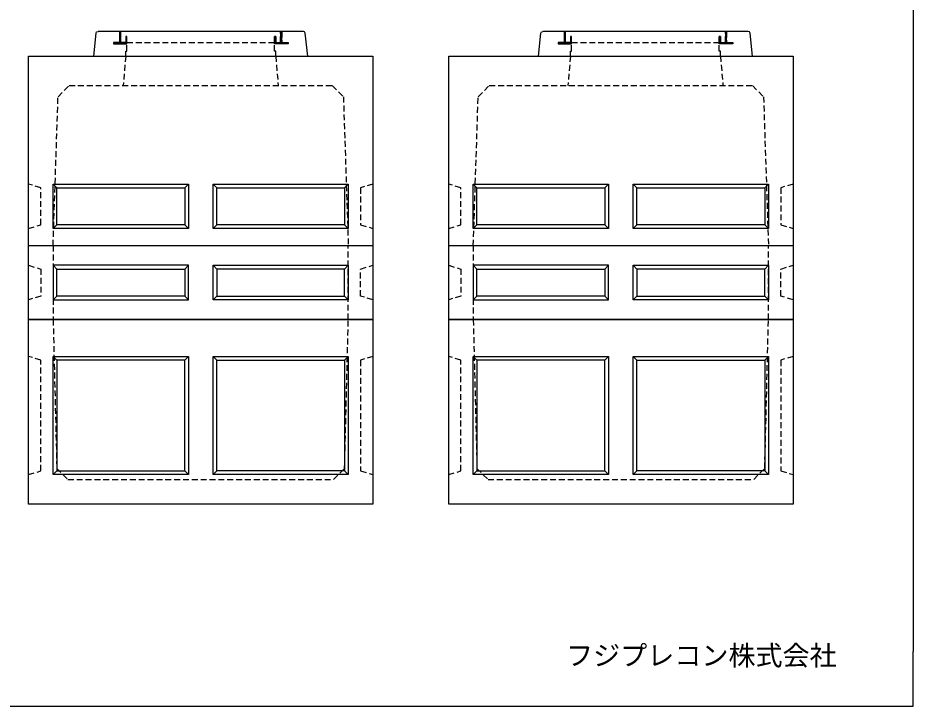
# Model space of a CAD drawing. Units: millimetres, scale not verified. Extents: x -3704 to 3796, y -2790 to 2696.
# Drawn here: x 157 to 3796, y -2790 to 5 of the extents above; entities that cross this region are included whole.
import ezdxf
from ezdxf.enums import TextEntityAlignment as Align

# ---------------------------------------------------------------- set-up
doc = ezdxf.new("R2010")
doc.units = ezdxf.units.MM
doc.header["$LTSCALE"] = 20
doc.linetypes.add('DASHED1', pattern=[1.8, 1.2, -0.6])
doc.layers.add('0-0_レイヤ_1', color=7, linetype='Continuous')
doc.styles.add('ＭＳ ゴシック', font='')
doc.styles.get('ＭＳ ゴシック').set_extended_font_data('MS Gothic')

msp = doc.modelspace()

# ---------------------------------------------------------------- linework, layer by layer
at = {"layer": '0-0_レイヤ_1'}
for p, q in [((3795.88, 2646.47), (3795.88, -2568.82)), ((464.88, -150), (474.88, -57.5)), ((1317.38, -50), (482.38, -50)), ((569.88, -52), (574.88, -52)), ((569.88, -54), (574.88, -54)), ((569.88, -56), (574.88, -56)), ((569.88, -58), (574.88, -58)), ((569.88, -60), (574.88, -60)), ((569.88, -62), (574.88, -62)), ((569.88, -64), (574.88, -64)), ((569.88, -66), (574.88, -66)), ((569.88, -68), (574.88, -68)), ((569.88, -70), (574.88, -70)), ((569.88, -72), (574.88, -72)), ((594.88, -70), (599.88, -70)), ((594.88, -72), (599.88, -72)), ((1199.88, -70), (1204.88, -70)), ((1199.88, -72), (1204.88, -72)), ((1224.88, -52), (1229.88, -52)), ((1224.88, -54), (1229.88, -54)), ((1224.88, -56), (1229.88, -56)), ((1224.88, -58), (1229.88, -58)), ((1224.88, -60), (1229.88, -60)), ((1224.88, -62), (1229.88, -62)), ((1224.88, -64), (1229.88, -64)), ((1224.88, -66), (1229.88, -66)), ((1224.88, -68), (1229.88, -68)), ((1224.88, -70), (1229.88, -70)), ((1224.88, -72), (1229.88, -72)), ((1334.88, -150), (1324.88, -57.5)), ((2272.88, -150), (2282.88, -57.5)), ((3125.38, -50), (2290.38, -50)), ((2377.88, -52), (2382.88, -52)), ((2377.88, -54), (2382.88, -54)), ((2377.88, -56), (2382.88, -56)), ((2377.88, -58), (2382.88, -58)), ((2377.88, -60), (2382.88, -60)), ((2377.88, -62), (2382.88, -62)), ((2377.88, -64), (2382.88, -64)), ((2377.88, -66), (2382.88, -66)), ((2377.88, -68), (2382.88, -68)), ((2377.88, -70), (2382.88, -70)), ((2377.88, -72), (2382.88, -72)), ((2402.88, -70), (2407.88, -70)), ((2402.88, -72), (2407.88, -72)), ((3007.88, -70), (3012.88, -70)), ((3007.88, -72), (3012.88, -72)), ((3032.88, -52), (3037.88, -52)), ((3032.88, -54), (3037.88, -54)), ((3032.88, -56), (3037.88, -56)), ((3032.88, -58), (3037.88, -58)), ((3032.88, -60), (3037.88, -60)), ((3032.88, -62), (3037.88, -62)), ((3032.88, -64), (3037.88, -64)), ((3032.88, -66), (3037.88, -66)), ((3032.88, -68), (3037.88, -68)), ((3032.88, -70), (3037.88, -70)), ((3032.88, -72), (3037.88, -72)), ((3142.88, -150), (3132.88, -57.5)), ((544.88, -96), (594.88, -96)), ((544.88, -98), (594.88, -98)), ((544.88, -100), (594.88, -100)), ((569.88, -74), (574.88, -74)), ((569.88, -76), (574.88, -76)), ((569.88, -78), (574.88, -78)), ((569.88, -80), (574.88, -80)), ((569.88, -82), (574.88, -82)), ((569.88, -84), (574.88, -84)), ((569.88, -86), (574.88, -86)), ((569.88, -88), (574.88, -88)), ((569.88, -90), (574.88, -90)), ((569.88, -92), (574.88, -92)), ((569.88, -94), (574.88, -94)), ((594.88, -74), (599.88, -74)), ((594.88, -76), (599.88, -76)), ((594.88, -78), (599.88, -78)), ((594.88, -80), (599.88, -80)), ((594.88, -82), (599.88, -82)), ((594.88, -84), (599.88, -84)), ((594.88, -86), (599.88, -86)), ((594.88, -88), (599.88, -88)), ((594.88, -90), (599.88, -90)), ((594.88, -92), (599.88, -92)), ((594.88, -94), (599.88, -94)), ((594.88, -96), (599.88, -96)), ((594.88, -98), (599.88, -98)), ((594.88, -100), (599.88, -100)), ((1199.88, -74), (1204.88, -74)), ((1199.88, -76), (1204.88, -76)), ((1199.88, -78), (1204.88, -78)), ((1199.88, -80), (1204.88, -80)), ((1199.88, -82), (1204.88, -82)), ((1199.88, -84), (1204.88, -84)), ((1199.88, -86), (1204.88, -86)), ((1199.88, -88), (1204.88, -88)), ((1199.88, -90), (1204.88, -90)), ((1199.88, -92), (1204.88, -92)), ((1199.88, -94), (1204.88, -94)), ((1199.88, -96), (1254.88, -96)), ((1199.88, -98), (1254.88, -98)), ((1224.88, -74), (1229.88, -74)), ((1224.88, -76), (1229.88, -76)), ((1224.88, -78), (1229.88, -78)), ((1224.88, -80), (1229.88, -80)), ((1224.88, -82), (1229.88, -82)), ((1224.88, -84), (1229.88, -84)), ((1224.88, -86), (1229.88, -86)), ((1224.88, -88), (1229.88, -88)), ((1224.88, -90), (1229.88, -90)), ((1224.88, -92), (1229.88, -92)), ((1224.88, -94), (1229.88, -94)), ((2352.88, -96), (2402.88, -96)), ((2352.88, -98), (2402.88, -98)), ((2352.88, -100), (2402.88, -100)), ((2377.88, -74), (2382.88, -74)), ((2377.88, -76), (2382.88, -76)), ((2377.88, -78), (2382.88, -78)), ((2377.88, -80), (2382.88, -80)), ((2377.88, -82), (2382.88, -82)), ((2377.88, -84), (2382.88, -84)), ((2377.88, -86), (2382.88, -86)), ((2377.88, -88), (2382.88, -88)), ((2377.88, -90), (2382.88, -90)), ((2377.88, -92), (2382.88, -92)), ((2377.88, -94), (2382.88, -94)), ((2402.88, -74), (2407.88, -74)), ((2402.88, -76), (2407.88, -76)), ((2402.88, -78), (2407.88, -78)), ((2402.88, -80), (2407.88, -80)), ((2402.88, -82), (2407.88, -82)), ((2402.88, -84), (2407.88, -84)), ((2402.88, -86), (2407.88, -86)), ((2402.88, -88), (2407.88, -88)), ((2402.88, -90), (2407.88, -90)), ((2402.88, -92), (2407.88, -92)), ((2402.88, -94), (2407.88, -94)), ((2402.88, -96), (2407.88, -96)), ((2402.88, -98), (2407.88, -98)), ((2402.88, -100), (2407.88, -100)), ((3007.88, -74), (3012.88, -74)), ((3007.88, -76), (3012.88, -76)), ((3007.88, -78), (3012.88, -78)), ((3007.88, -80), (3012.88, -80)), ((3007.88, -82), (3012.88, -82)), ((3007.88, -84), (3012.88, -84)), ((3007.88, -86), (3012.88, -86)), ((3007.88, -88), (3012.88, -88)), ((3007.88, -90), (3012.88, -90)), ((3007.88, -92), (3012.88, -92)), ((3007.88, -94), (3012.88, -94)), ((3007.88, -96), (3062.88, -96)), ((3007.88, -98), (3062.88, -98)), ((3032.88, -74), (3037.88, -74)), ((3032.88, -76), (3037.88, -76)), ((3032.88, -78), (3037.88, -78)), ((3032.88, -80), (3037.88, -80)), ((3032.88, -82), (3037.88, -82)), ((3032.88, -84), (3037.88, -84)), ((3032.88, -86), (3037.88, -86)), ((3032.88, -88), (3037.88, -88)), ((3032.88, -90), (3037.88, -90)), ((3032.88, -92), (3037.88, -92)), ((3032.88, -94), (3037.88, -94)), ((664.88, -150), (1534.88, -150)), ((2372.88, -150), (3242.88, -150)), ((299.88, -670), (314.88, -685)), ((834.88, -685), (849.88, -670)), ((949.88, -670), (964.88, -685)), ((1499.88, -670), (1484.88, -685)), ((2007.88, -670), (2022.88, -685)), ((2542.88, -685), (2557.88, -670)), ((2657.88, -670), (2672.88, -685)), ((3207.88, -670), (3192.88, -685)), ((299.88, -850), (314.88, -835)), ((849.88, -850), (834.88, -835)), ((949.88, -850), (964.88, -835)), ((1499.88, -850), (1484.88, -835)), ((2007.88, -850), (2022.88, -835)), ((2557.88, -850), (2542.88, -835)), ((2657.88, -850), (2672.88, -835)), ((3207.88, -850), (3192.88, -835)), ((199.88, -920), (1599.88, -920)), ((199.88, -1220), (199.88, -920)), ((1599.88, -920), (1599.88, -1220)), ((1907.88, -920), (3307.88, -920)), ((1907.88, -1220), (1907.88, -920)), ((3307.88, -920), (3307.88, -1220)), ((299.88, -1000), (314.88, -1015)), ((849.88, -1000), (299.88, -1000)), ((299.88, -1000), (299.88, -1140)), ((314.88, -1015), (834.88, -1015)), ((834.88, -1015), (849.88, -1000)), ((834.88, -1015), (834.88, -1125)), ((849.88, -1140), (849.88, -1000)), ((964.88, -1015), (949.88, -1000)), ((949.88, -1000), (1499.88, -1000)), ((949.88, -1140), (949.88, -1000)), ((964.88, -1015), (964.88, -1125)), ((1484.88, -1015), (964.88, -1015)), ((1484.88, -1015), (1499.88, -1000)), ((1484.88, -1125), (1484.88, -1015)), ((1499.88, -1000), (1499.88, -1140)), ((2007.88, -1000), (2022.88, -1015)), ((2557.88, -1000), (2007.88, -1000)), ((2007.88, -1000), (2007.88, -1140)), ((2022.88, -1015), (2542.88, -1015)), ((2542.88, -1015), (2557.88, -1000)), ((2542.88, -1015), (2542.88, -1125)), ((2557.88, -1140), (2557.88, -1000)), ((2672.88, -1015), (2657.88, -1000)), ((2657.88, -1000), (3207.88, -1000)), ((2657.88, -1140), (2657.88, -1000)), ((2672.88, -1015), (2672.88, -1125)), ((3192.88, -1015), (2672.88, -1015)), ((3192.88, -1015), (3207.88, -1000)), ((3192.88, -1125), (3192.88, -1015)), ((3207.88, -1000), (3207.88, -1140)), ((834.88, -1125), (314.88, -1125)), ((849.88, -1140), (834.88, -1125)), ((949.88, -1140), (964.88, -1125)), ((964.88, -1125), (1484.88, -1125)), ((1499.88, -1140), (1484.88, -1125)), ((2542.88, -1125), (2022.88, -1125)), ((2557.88, -1140), (2542.88, -1125)), ((2657.88, -1140), (2672.88, -1125)), ((2672.88, -1125), (3192.88, -1125)), ((3207.88, -1140), (3192.88, -1125)), ((299.88, -1140), (849.88, -1140)), ((1499.88, -1140), (949.88, -1140)), ((2007.88, -1140), (2557.88, -1140)), ((3207.88, -1140), (2657.88, -1140)), ((1599.88, -1220), (199.88, -1220)), ((1599.88, -1220), (199.88, -1220)), ((3307.88, -1220), (1907.88, -1220)), ((3307.88, -1220), (1907.88, -1220)), ((299.88, -1370), (314.88, -1385)), ((834.88, -1385), (849.88, -1370)), ((949.88, -1370), (964.88, -1385)), ((1499.88, -1370), (1484.88, -1385)), ((2007.88, -1370), (2022.88, -1385)), ((2542.88, -1385), (2557.88, -1370)), ((2657.88, -1370), (2672.88, -1385)), ((3207.88, -1370), (3192.88, -1385)), ((299.88, -1850), (314.88, -1835)), ((849.88, -1850), (834.88, -1835)), ((949.88, -1850), (964.88, -1835)), ((1499.88, -1850), (1484.88, -1835)), ((2007.88, -1850), (2022.88, -1835)), ((2557.88, -1850), (2542.88, -1835)), ((2657.88, -1850), (2672.88, -1835)), ((3207.88, -1850), (3192.88, -1835)), ((3795.88, -2740.32), (3795.88, -2568.82))]:
    msp.add_line(p, q, dxfattribs=at)
at = {"layer": '0-0_レイヤ_1', "linetype": 'DASHED1'}
for p, q in [((599.88, -95), (1199.88, -95)), ((2407.88, -95), (3007.88, -95)), ((594.88, -150), (584.88, -270)), ((1204.88, -150), (1214.88, -270)), ((2402.88, -150), (2392.88, -270)), ((3012.88, -150), (3022.88, -270)), ((299.88, -920), (299.88, -1220)), ((1499.88, -1220), (1499.88, -920)), ((2007.88, -920), (2007.88, -1220)), ((3207.88, -1220), (3207.88, -920)), ((199.88, -1000), (249.88, -1015)), ((249.88, -1015), (249.88, -1125)), ((1549.88, -1015), (1599.88, -1000)), ((1549.88, -1125), (1549.88, -1015)), ((1907.88, -1000), (1957.88, -1015)), ((1957.88, -1015), (1957.88, -1125)), ((3257.88, -1015), (3307.88, -1000)), ((3257.88, -1125), (3257.88, -1015)), ((249.88, -1125), (199.88, -1140)), ((1599.88, -1140), (1549.88, -1125)), ((1957.88, -1125), (1907.88, -1140)), ((3307.88, -1140), (3257.88, -1125))]:
    msp.add_line(p, q, dxfattribs=at)
at = {"layer": '0-0_レイヤ_1'}
for points in [[(474.88, -57.5), (476.89, -52.18), (482.38, -50)], [(574.88, -95), (574.88, -50), (569.88, -50), (569.88, -95)], [(1324.88, -57.5), (1322.43, -51.85), (1317.38, -50)], [(2282.88, -57.5), (2284.89, -52.18), (2290.38, -50)], [(2382.88, -95), (2382.88, -50), (2377.88, -50), (2377.88, -95)], [(3132.88, -57.5), (3130.43, -51.85), (3125.38, -50)], [(594.88, -95), (544.88, -95), (544.88, -100), (594.88, -100)], [(2402.88, -95), (2352.88, -95), (2352.88, -100), (2402.88, -100)], [(199.88, -920), (199.88, -150), (1599.88, -150), (1599.88, -920)], [(1907.88, -920), (1907.88, -150), (3307.88, -150), (3307.88, -920)], [(299.88, -1140), (314.88, -1125), (314.88, -1015)], [(2007.88, -1140), (2022.88, -1125), (2022.88, -1015)], [(1599.88, -1220), (199.88, -1220), (1599.88, -1220), (199.88, -1220)], [(3307.88, -1220), (1907.88, -1220), (3307.88, -1220), (1907.88, -1220)], [(-3532.94, -2790.32), (3545.88, -2790.32), (3795.88, -2790.32), (3795.88, -2740.32)]]:
    msp.add_lwpolyline(points, dxfattribs=at)
at = {"layer": '0-0_レイヤ_1', "linetype": 'DASHED1'}
for points in [[(594.88, -150), (594.88, -130), (599.88, -130), (599.88, -70), (594.88, -70), (594.88, -95), (574.88, -95), (574.88, -50), (569.88, -50), (569.88, -95), (544.88, -95), (544.88, -100), (599.88, -100)], [(1204.88, -150), (1204.88, -130), (1199.88, -130), (1199.88, -70), (1204.88, -70), (1204.88, -95), (1224.88, -95), (1224.88, -50), (1229.88, -50), (1229.88, -95), (1254.88, -95), (1254.88, -100), (1199.88, -100)], [(2402.88, -150), (2402.88, -130), (2407.88, -130), (2407.88, -70), (2402.88, -70), (2402.88, -95), (2382.88, -95), (2382.88, -50), (2377.88, -50), (2377.88, -95), (2352.88, -95), (2352.88, -100), (2407.88, -100)], [(3012.88, -150), (3012.88, -130), (3007.88, -130), (3007.88, -70), (3012.88, -70), (3012.88, -95), (3032.88, -95), (3032.88, -50), (3037.88, -50), (3037.88, -95), (3062.88, -95), (3062.88, -100), (3007.88, -100)], [(299.88, -920), (319.88, -315), (364.88, -270), (1434.88, -270), (1479.88, -315), (1499.88, -920)], [(2007.88, -920), (2027.88, -315), (2072.88, -270), (3142.88, -270), (3187.88, -315), (3207.88, -920)], [(199.88, -850), (249.88, -835), (249.88, -685), (199.88, -670)], [(1599.88, -670), (1549.88, -685), (1549.88, -835), (1599.88, -850)], [(1907.88, -850), (1957.88, -835), (1957.88, -685), (1907.88, -670)], [(3307.88, -670), (3257.88, -685), (3257.88, -835), (3307.88, -850)], [(299.88, -1220), (314.88, -1825), (359.88, -1870), (1439.88, -1870), (1484.88, -1825), (1499.88, -1220)], [(2007.88, -1220), (2022.88, -1825), (2067.88, -1870), (3147.88, -1870), (3192.88, -1825), (3207.88, -1220)], [(199.88, -1850), (249.88, -1835), (249.88, -1385), (199.88, -1370)], [(1599.88, -1370), (1549.88, -1385), (1549.88, -1835), (1599.88, -1850)], [(1907.88, -1850), (1957.88, -1835), (1957.88, -1385), (1907.88, -1370)], [(3307.88, -1370), (3257.88, -1385), (3257.88, -1835), (3307.88, -1850)]]:
    msp.add_lwpolyline(points, dxfattribs=at)
at = {"layer": '0-0_レイヤ_1'}
for points in [[(599.88, -100), (599.88, -70), (594.88, -70), (594.88, -100)], [(1199.88, -95), (1204.88, -95), (1204.88, -70), (1199.88, -70)], [(1224.88, -95), (1229.88, -95), (1229.88, -50), (1224.88, -50)], [(2407.88, -100), (2407.88, -70), (2402.88, -70), (2402.88, -100)], [(3007.88, -95), (3012.88, -95), (3012.88, -70), (3007.88, -70)], [(3032.88, -95), (3037.88, -95), (3037.88, -50), (3032.88, -50)], [(1199.88, -95), (1254.88, -95), (1254.88, -100), (1199.88, -100)], [(3007.88, -95), (3062.88, -95), (3062.88, -100), (3007.88, -100)], [(299.88, -850), (299.88, -670), (849.88, -670), (849.88, -850)], [(314.88, -685), (834.88, -685), (834.88, -835), (314.88, -835)], [(949.88, -850), (949.88, -670), (1499.88, -670), (1499.88, -850)], [(964.88, -835), (964.88, -685), (1484.88, -685), (1484.88, -835)], [(2007.88, -850), (2007.88, -670), (2557.88, -670), (2557.88, -850)], [(2022.88, -685), (2542.88, -685), (2542.88, -835), (2022.88, -835)], [(2657.88, -850), (2657.88, -670), (3207.88, -670), (3207.88, -850)], [(2672.88, -835), (2672.88, -685), (3192.88, -685), (3192.88, -835)], [(199.88, -1970), (199.88, -1220), (1599.88, -1220), (1599.88, -1970)], [(1907.88, -1970), (1907.88, -1220), (3307.88, -1220), (3307.88, -1970)], [(299.88, -1370), (849.88, -1370), (849.88, -1850), (299.88, -1850)], [(949.88, -1850), (949.88, -1370), (1499.88, -1370), (1499.88, -1850)], [(2007.88, -1370), (2557.88, -1370), (2557.88, -1850), (2007.88, -1850)], [(2657.88, -1850), (2657.88, -1370), (3207.88, -1370), (3207.88, -1850)], [(834.88, -1835), (834.88, -1385), (314.88, -1385), (314.88, -1835)], [(964.88, -1835), (964.88, -1385), (1484.88, -1385), (1484.88, -1835)], [(2542.88, -1835), (2542.88, -1385), (2022.88, -1385), (2022.88, -1835)], [(2672.88, -1835), (2672.88, -1385), (3192.88, -1385), (3192.88, -1835)]]:
    msp.add_lwpolyline(points, close=True, dxfattribs=at)

# ---------------------------------------------------------------- texts
at = {"layer": '0-0_レイヤ_1', "style": 'ＭＳ ゴシック'}
msp.add_text('フジプレコン株式会社', height=80.65, dxfattribs=at).set_placement((2385.06, -2649.21), align=Align.BOTTOM_LEFT)

doc.saveas('drawing.dxf')
